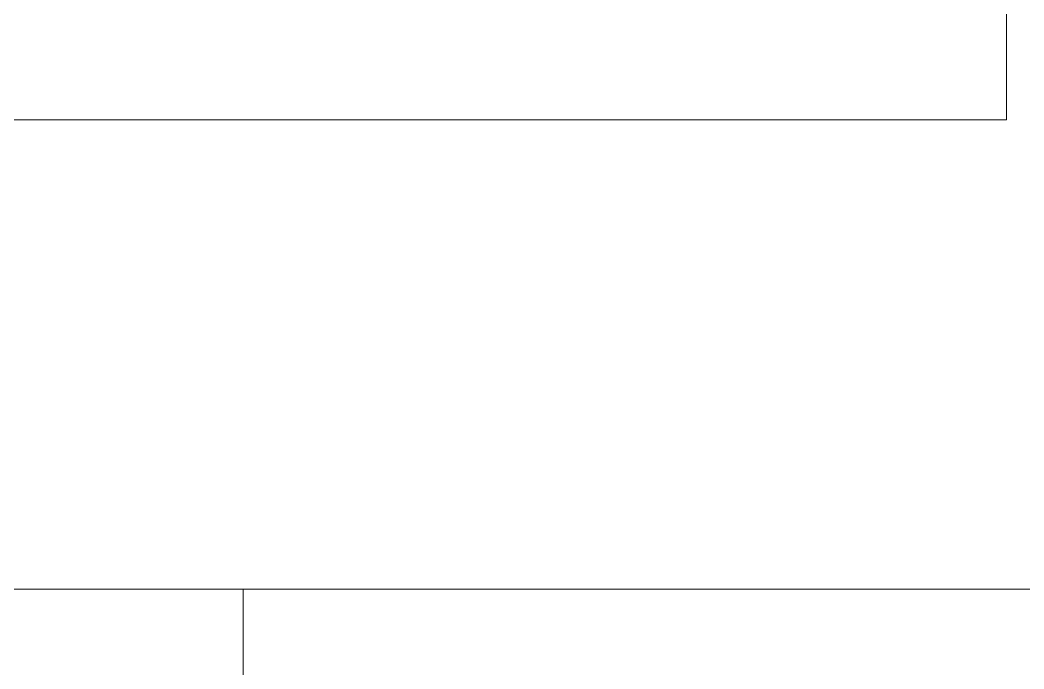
# Model space of a CAD drawing. Header units: millimetres. Extents: x 147592 to 201688, y -27981 to 8299.
# Drawn here: x 166760 to 167615, y -1518 to -965 of the extents above; entities that cross this region are included whole.
import ezdxf

# ---------------------------------------------------------------- set-up
doc = ezdxf.new("R2010")
doc.units = ezdxf.units.MM
doc.layers.add('A-FLOR-____-OTLN', color=7, linetype='Continuous', lineweight=13, true_color=0x007f00)
doc.layers.add('A-GLAZ-____-OTLN', color=7, linetype='Continuous', lineweight=13, true_color=0x00007f)
for name, color, linetype, lineweight in [('A-WALL-____-MCUT', 7, 'Continuous', 13), ('A-WALL-____-OTLN', 7, 'Continuous', 13), ('S-FNDN-____-OTLN', 7, 'Continuous', 5)]:
    doc.layers.add(name, color=color, linetype=linetype, lineweight=lineweight)

# ---------------------------------------------------------------- blocks, each defined once
blk = doc.blocks.new('左右推拉窗 - C1015-1399711-二层给排水_消防平面图')
at = {"layer": 'A-GLAZ-____-OTLN', "color": 251, "lineweight": 5, "true_color": 0x515151}
for p, q in [((509.52, 33.13), (509.52, -166.87)), ((509.52, -166.87), (-490.48, -166.87))]:
    blk.add_line(p, q, dxfattribs=at)
blk = doc.blocks.new('YXQH_AR_B9-20_rvt-1-二层给排水_消防平面图')
at = {"layer": 'A-FLOR-____-OTLN', "color": 8, "lineweight": 5, "true_color": 0x7f7f7f}
blk.add_line((165400.01, -1450), (166950.01, -1450), dxfattribs=at)
at = {"layer": 'A-WALL-____-MCUT', "color": 251, "lineweight": 5, "true_color": 0x515151}
blk.add_line((166950.01, -1450), (165400.01, -1450), dxfattribs=at)
at = {"layer": 'A-WALL-____-OTLN', "color": 251, "lineweight": 5, "true_color": 0x515151}
for p, q in [((166950.01, -1450), (165400.01, -1450)), ((166950.01, -1650), (166950.01, -1450))]:
    blk.add_line(p, q, dxfattribs=at)
at = {"color": 251, "lineweight": 5, "true_color": 0x515151, "rotation": 180}
blk.add_blockref('左右推拉窗 - C1015-1399711-二层给排水_消防平面图', (167459.54, -1616.87), dxfattribs=at)
blk = doc.blocks.new('YXQH_ST_B9-20_rvt-1-二层给排水_消防平面图')
at = {"layer": 'S-FNDN-____-OTLN', "color": 251, "lineweight": 18, "true_color": 0x515151}
for p, q in [((167600.01, -1050), (167600.01, -850)), ((165600.01, -1050), (167600.01, -1050))]:
    blk.add_line(p, q, dxfattribs=at)

msp = doc.modelspace()

# ---------------------------------------------------------------- block references
at = {"lineweight": 5}
for name in ['YXQH_AR_B9-20_rvt-1-二层给排水_消防平面图', 'YXQH_ST_B9-20_rvt-1-二层给排水_消防平面图']:
    msp.add_blockref(name, (0, 0), dxfattribs=at)

doc.saveas('drawing.dxf')
